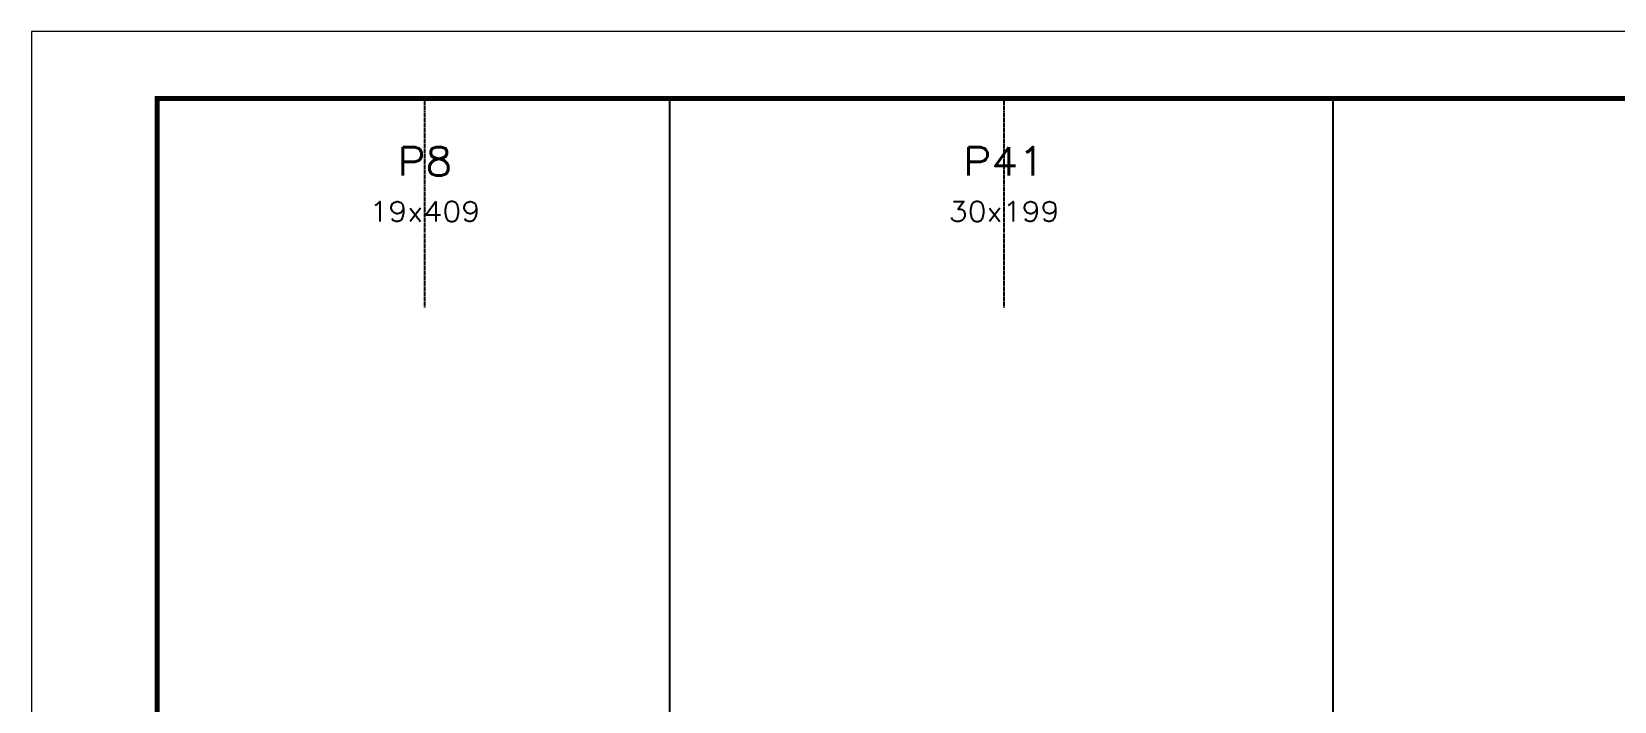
# Model space of a CAD drawing. Extents: x 14400 to 27878, y -21631 to 6985.
# Drawn here: x 15985 to 16931, y -11793 to -11392 of the extents above; entities that cross this region are included whole.
import ezdxf
from ezdxf.enums import TextEntityAlignment as Align

# ---------------------------------------------------------------- set-up
doc = ezdxf.new("R2010")
doc.units = 0
doc.linetypes.add('DASHED', pattern=[0.75, 0.5, -0.25])
doc.linetypes.add('HIDDEN', pattern=[0.375, 0.25, -0.125])
for name, color, linetype, lineweight in [('Folhas', 255, 'Continuous', 9), ('SARRAFO DE PRESSAO', 251, 'DASHED', 9), ('Texto Seção', 7, 'Continuous', 15)]:
    doc.layers.add(name, color=color, linetype=linetype, lineweight=lineweight)
for name, color, linetype in [('Texto de Titulo', 7, 'Continuous'), ('Texto Nível', 251, 'Continuous'), ('Texto Qtd Sarr', 242, 'Continuous')]:
    doc.layers.add(name, color=color, linetype=linetype)
doc.styles.add('ROMANS', font='romans.shx')

# ---------------------------------------------------------------- blocks, each defined once
blk = doc.blocks.new('9999999999')
at = {"layer": 'Folhas'}
blk.add_lwpolyline([(98138.98, 34190.21), (99623.98, 34190.21), (99623.98, 35240.21), (98138.98, 35240.21)], close=True, dxfattribs=at)
at = {"layer": 'Folhas', "color": 30, "const_width": 3}
blk.add_lwpolyline([(98213.98, 34230.21), (99583.98, 34230.21), (99583.98, 35200.21), (98213.98, 35200.21)], close=True, dxfattribs=at)
blk = doc.blocks.new('titulo1')
at = {"layer": 'Defpoints', "color": 252, "linetype": 'HIDDEN', "ltscale": 2}
blk.add_line((0, 0), (0, 125), dxfattribs=at)
at = {"layer": 'Defpoints', "style": 'ROMANS', "oblique": 15}
blk.add_attdef('FOLHA', text='', height=10, dxfattribs=at).set_placement((0, 15.58), align=Align.MIDDLE_CENTER)
at = {"layer": 'Texto Qtd Sarr', "color": 3, "style": 'ROMANS', "oblique": 15}
for tag, height, p in [('TITULO', 17, (0, 71.45)), ('SEÇÃO', 12, (0, 41.55))]:
    blk.add_attdef(tag, text='', height=height, dxfattribs=at).set_placement(p, align=Align.MIDDLE_CENTER)

msp = doc.modelspace()

# ---------------------------------------------------------------- linework, layer by layer
at = {"layer": 'Texto Nível'}
for p, q in [((16366.35, -11432.47), (16366.35, -12103.19)), ((16762.91, -11432.47), (16762.91, -12103.19))]:
    msp.add_line(p, q, dxfattribs=at)

# ---------------------------------------------------------------- block references
at = {"layer": 'SARRAFO DE PRESSAO', "color": 6, "linetype": 'ByBlock'}
msp.add_blockref('9999999999', (-82154.01, -46632.68), dxfattribs=at)
at = {"layer": 'Texto Seção'}
ref = msp.add_blockref('titulo1', (16220.02, -11557.47), dxfattribs=at)
ref.add_attrib('TITULO', 'P8', dxfattribs={"layer": 'Texto de Titulo', "color": 7, "height": 17, "style": 'ROMANS', "width": 1.1}).set_placement((16220.02, -11469.97), align=Align.MIDDLE_CENTER)
ref.add_attrib('SEÇÃO', '19x409', dxfattribs={"layer": 'Texto de Titulo', "color": 7, "height": 12, "style": 'ROMANS', "width": 1.1}).set_placement((16220.02, -11499.97), align=Align.MIDDLE_CENTER)
ref = msp.add_blockref('titulo1', (16566.32, -11557.47), dxfattribs=at)
ref.add_attrib('TITULO', 'P41', dxfattribs={"layer": 'Texto de Titulo', "color": 7, "height": 17, "style": 'ROMANS', "width": 1.1}).set_placement((16566.32, -11469.97), align=Align.MIDDLE_CENTER)
ref.add_attrib('SEÇÃO', '30x199', dxfattribs={"layer": 'Texto de Titulo', "color": 7, "height": 12, "style": 'ROMANS', "width": 1.1}).set_placement((16566.32, -11499.97), align=Align.MIDDLE_CENTER)

doc.saveas('drawing.dxf')
